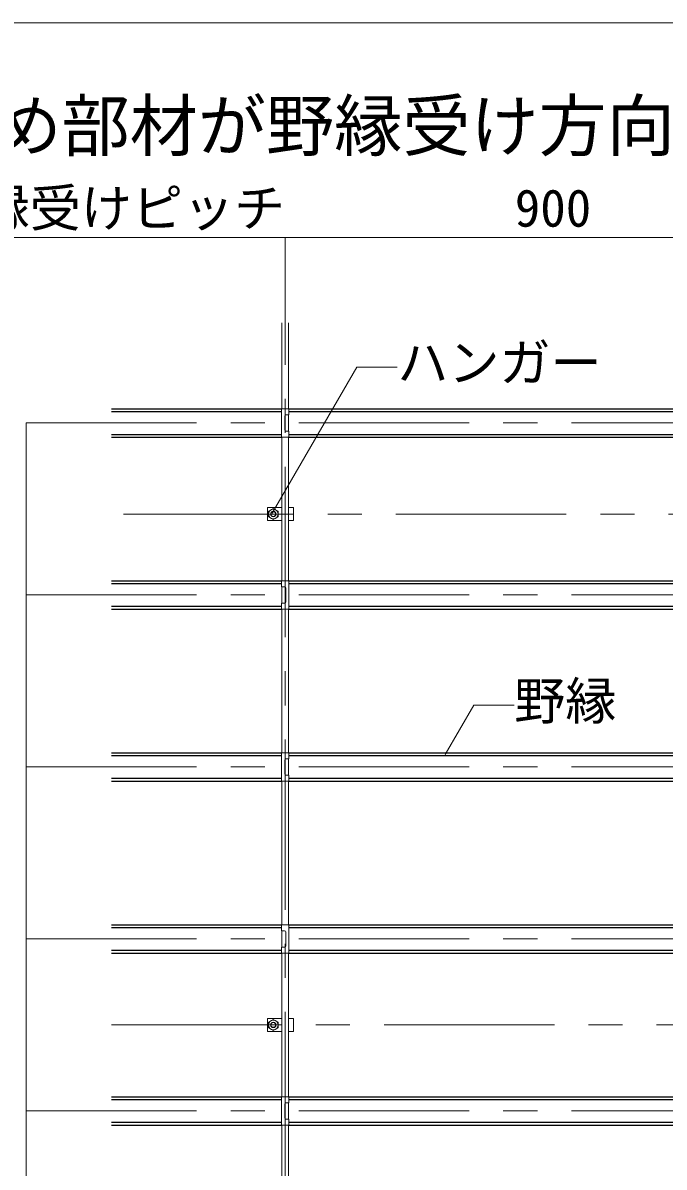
# Model space of a CAD drawing. Units: millimetres on the paper, enlarged 40 times, with parts at other scales. Extents: x -7800 to 7800, y -5387 to 5300.
# Drawn here: x 1400 to 2153, y 1492 to 2836 of the extents above; entities that cross this region are included whole.
import ezdxf
from ezdxf.enums import TextEntityAlignment as Align

# ---------------------------------------------------------------- set-up
doc = ezdxf.new("R2010")
doc.units = ezdxf.units.MM
doc.header["$LTSCALE"] = 40
doc.linetypes.add('CHAIN1', pattern=[8, 5, -1, 1, -1])
doc.linetypes.add('DASHED1', pattern=[1.8, 1.2, -0.6])
for name, color, linetype, lineweight in [('8-0_中心線', 4, 'CHAIN1', 9), ('8-1_吊り材', 7, 'Continuous', 18), ('8-2_野縁受け', 3, 'Continuous', 18), ('8-3_野縁', 2, 'Continuous', 25), ('8-5_寸法', 7, 'Continuous', 9), ('8-6_文字', 7, 'Continuous', 18), ('8-A_クリップ', 7, 'Continuous', 18), ('F-3_野縁', 3, 'Continuous', 18)]:
    doc.layers.add(name, color=color, linetype=linetype, lineweight=lineweight)
doc.styles.add('ＭＳ ゴシック', font='')
doc.styles.get('ＭＳ ゴシック').set_extended_font_data('MS Gothic')

msp = doc.modelspace()

# ---------------------------------------------------------------- linework, layer by layer
at = {"layer": '8-0_中心線'}
for p, q in [((1707.89, 834.37), (1707.89, 2583.7)), ((1403.89, 2366.04), (3097.89, 2366.04)), ((1517.89, 2259.04), (3211.89, 2259.04)), ((1403.89, 2164.04), (3097.89, 2164.04)), ((1403.89, 1962.04), (3097.89, 1962.04)), ((1403.89, 1760.04), (3097.89, 1760.04)), ((1503.89, 1659.04), (3211.89, 1659.04)), ((1403.89, 1558.04), (3097.89, 1558.04))]:
    msp.add_line(p, q, dxfattribs=at)
at = {"layer": '8-1_吊り材'}
for p, q in [((1687.23, 2251.37), (1687.23, 2266.7)), ((1687.23, 2266.7), (1703.89, 2266.7)), ((1699.56, 2255.77), (1699.56, 2262.31)), ((1717.76, 2266.7), (1711.89, 2266.7)), ((1717.76, 2251.37), (1717.76, 2266.7)), ((1703.89, 2251.37), (1687.23, 2251.37)), ((1688.23, 2255.77), (1693.89, 2252.49)), ((1693.89, 2252.49), (1699.56, 2255.77)), ((1711.89, 2251.37), (1717.76, 2251.37)), ((1687.23, 1651.37), (1687.23, 1666.7)), ((1687.23, 1666.7), (1703.89, 1666.7)), ((1717.76, 1666.7), (1711.89, 1666.7)), ((1717.76, 1651.37), (1717.76, 1666.7)), ((1688.23, 1655.77), (1693.89, 1652.49)), ((1693.89, 1652.49), (1699.56, 1655.77)), ((1699.56, 1655.77), (1699.56, 1662.31)), ((1703.89, 1651.37), (1687.23, 1651.37)), ((1711.89, 1651.37), (1717.76, 1651.37))]:
    msp.add_line(p, q, dxfattribs=at)
for points in [[(1688.23, 2255.77), (1688.23, 2262.31), (1693.89, 2265.58), (1699.56, 2262.31)], [(1688.23, 1655.77), (1688.23, 1662.31), (1693.89, 1665.58), (1699.56, 1662.31)]]:
    msp.add_lwpolyline(points, dxfattribs=at)
for centre, radius in [((1693.89, 2259.04), 5.67), ((1693.89, 2259.04), 3.18), ((1693.89, 1659.04), 5.67), ((1693.89, 1659.04), 3.18)]:
    msp.add_circle(centre, radius, dxfattribs=at)
at = {"layer": '8-1_吊り材', "linetype": 'DASHED1'}
for centre in [(1693.89, 2259.04), (1693.89, 1659.04)]:
    msp.add_circle(centre, 2.84, dxfattribs=at)
at = {"layer": '8-2_野縁受け'}
for p, q in [((1703.89, 2382.7), (1703.89, 2483.7)), ((1711.89, 2382.7), (1711.89, 2483.7)), ((1711.89, 2356.37), (1711.89, 2375.7)), ((1703.89, 2180.7), (1703.89, 2349.37)), ((1711.89, 2180.7), (1711.89, 2349.37)), ((1703.89, 2154.37), (1703.89, 2173.7)), ((1703.89, 1978.7), (1703.89, 2147.37)), ((1711.89, 1978.7), (1711.89, 2147.37)), ((1711.89, 1952.37), (1711.89, 1971.7)), ((1703.89, 1776.7), (1703.89, 1945.37)), ((1711.89, 1776.7), (1711.89, 1945.37)), ((1703.89, 1750.37), (1703.89, 1769.7)), ((1703.89, 1574.7), (1703.89, 1743.37)), ((1711.89, 1574.7), (1711.89, 1743.37)), ((1711.89, 1548.37), (1711.89, 1567.7)), ((1703.89, 1372.7), (1703.89, 1541.37)), ((1711.89, 1372.7), (1711.89, 1541.37))]:
    msp.add_line(p, q, dxfattribs=at)
at = {"layer": '8-3_野縁'}
for p, q in [((1503.89, 2382.7), (1703.63, 2382.7)), ((1503.89, 2379.37), (1703.63, 2379.37)), ((1712.16, 2382.7), (2303.63, 2382.7)), ((1712.16, 2379.37), (2303.63, 2379.37)), ((1503.89, 2352.7), (1703.63, 2352.7)), ((1712.16, 2352.7), (2303.63, 2352.7)), ((1503.89, 2349.37), (1703.63, 2349.37)), ((1712.16, 2349.37), (2303.63, 2349.37)), ((1503.89, 2180.7), (1703.63, 2180.7)), ((1503.89, 2177.37), (1703.63, 2177.37)), ((1712.16, 2180.7), (2303.63, 2180.7)), ((1712.16, 2177.37), (2303.63, 2177.37)), ((1503.89, 2150.7), (1703.63, 2150.7)), ((1712.16, 2150.7), (2303.63, 2150.7)), ((1503.89, 2147.37), (1703.63, 2147.37)), ((1712.16, 2147.37), (2303.63, 2147.37)), ((1503.89, 1978.7), (1703.63, 1978.7)), ((1712.16, 1978.7), (2303.63, 1978.7)), ((1503.89, 1975.37), (1703.63, 1975.37)), ((1712.16, 1975.37), (2303.63, 1975.37)), ((1503.89, 1948.7), (1703.63, 1948.7)), ((1712.16, 1948.7), (2303.63, 1948.7)), ((1503.89, 1945.37), (1703.63, 1945.37)), ((1712.16, 1945.37), (2303.63, 1945.37)), ((1503.89, 1776.7), (1703.63, 1776.7)), ((1712.16, 1776.7), (2303.63, 1776.7)), ((1503.89, 1773.37), (1703.63, 1773.37)), ((1712.16, 1773.37), (2303.63, 1773.37)), ((1503.89, 1746.7), (1703.63, 1746.7)), ((1503.89, 1743.37), (1703.63, 1743.37)), ((1712.16, 1746.7), (2303.63, 1746.7)), ((1712.16, 1743.37), (2303.63, 1743.37)), ((1503.89, 1574.7), (1703.63, 1574.7)), ((1712.16, 1574.7), (2303.63, 1574.7)), ((1503.89, 1571.37), (1703.63, 1571.37)), ((1712.16, 1571.37), (2303.63, 1571.37)), ((1503.89, 1544.7), (1703.63, 1544.7)), ((1503.89, 1541.37), (1703.63, 1541.37)), ((1712.16, 1544.7), (2303.63, 1544.7)), ((1712.16, 1541.37), (2303.63, 1541.37))]:
    msp.add_line(p, q, dxfattribs=at)
at = {"layer": '8-5_寸法', "color": 4}
for p, q in [((1287.89, 2583.7), (2307.89, 2583.7)), ((1403.89, 2164.04), (1403.89, 2366.04)), ((1403.89, 1962.04), (1403.89, 2164.04)), ((1403.89, 1760.04), (1403.89, 1962.04)), ((1403.89, 1558.04), (1403.89, 1760.04)), ((1403.89, 1356.04), (1403.89, 1558.04))]:
    msp.add_line(p, q, dxfattribs=at)
at = {"layer": '8-6_文字'}
for p, q in [((1791.84, 2431.77), (1692.74, 2260.12)), ((1791.84, 2431.77), (1839.36, 2431.77)), ((1929.15, 2034.43), (1895.82, 1976.7)), ((1929.15, 2034.43), (1976.67, 2034.43))]:
    msp.add_line(p, q, dxfattribs=at)
at = {"layer": '8-A_クリップ'}
for p, q in [((1703.63, 2382.7), (1703.63, 2349.37)), ((1703.63, 2382.7), (1712.16, 2382.7)), ((1712.16, 2382.7), (1712.16, 2375.7)), ((1707.29, 2374.37), (1707.29, 2357.7)), ((1708.63, 2375.7), (1712.16, 2375.7)), ((1708.63, 2356.37), (1712.16, 2356.37)), ((1712.16, 2147.37), (1712.16, 2180.7)), ((1707.16, 2173.7), (1703.63, 2173.7)), ((1708.49, 2155.7), (1708.49, 2172.37)), ((1703.63, 2147.37), (1703.63, 2154.37)), ((1707.16, 2154.37), (1703.63, 2154.37)), ((1712.16, 2147.37), (1703.63, 2147.37)), ((1703.63, 1978.7), (1703.63, 1945.37)), ((1703.63, 1978.7), (1712.16, 1978.7)), ((1712.16, 1978.7), (1712.16, 1971.7)), ((1707.29, 1970.37), (1707.29, 1953.7)), ((1708.63, 1971.7), (1712.16, 1971.7)), ((1708.63, 1952.37), (1712.16, 1952.37)), ((1712.16, 1743.37), (1712.16, 1776.7)), ((1707.16, 1769.7), (1703.63, 1769.7)), ((1708.49, 1751.7), (1708.49, 1768.37)), ((1703.63, 1743.37), (1703.63, 1750.37)), ((1707.16, 1750.37), (1703.63, 1750.37)), ((1712.16, 1743.37), (1703.63, 1743.37)), ((1703.63, 1574.7), (1703.63, 1541.37)), ((1703.63, 1574.7), (1712.16, 1574.7)), ((1712.16, 1574.7), (1712.16, 1567.7)), ((1707.29, 1566.37), (1707.29, 1549.7)), ((1708.63, 1567.7), (1712.16, 1567.7)), ((1708.63, 1548.37), (1712.16, 1548.37))]:
    msp.add_line(p, q, dxfattribs=at)
for points in [[(1703.63, 2349.37), (1712.16, 2349.37), (1712.16, 2356.37)], [(1712.16, 2180.7), (1703.63, 2180.7), (1703.63, 2173.7)], [(1703.63, 1945.37), (1712.16, 1945.37), (1712.16, 1952.37)], [(1712.16, 1776.7), (1703.63, 1776.7), (1703.63, 1769.7)], [(1703.63, 1541.37), (1712.16, 1541.37), (1712.16, 1548.37)]]:
    msp.add_lwpolyline(points, dxfattribs=at)
for centre, start, end in [((1708.63, 2374.37), 90, 180), ((1708.63, 2357.7), 180, 270), ((1707.16, 2172.37), 0, 90), ((1707.16, 2155.7), 270, 0), ((1708.63, 1970.37), 90, 180), ((1708.63, 1953.7), 180, 270), ((1707.16, 1768.37), 0, 90), ((1707.16, 1751.7), 270, 0), ((1708.63, 1566.37), 90, 180), ((1708.63, 1549.7), 180, 270)]:
    msp.add_arc(centre, 1.33, start, end, dxfattribs=at)
at = {"layer": 'F-3_野縁'}
msp.add_line((80, 2835.94), (7640, 2835.94), dxfattribs=at)

# ---------------------------------------------------------------- texts
at = {"layer": '8-5_寸法', "style": 'ＭＳ ゴシック'}
for s, p in [('野縁受けピッチ', (1287.89, 2583.37)), ('900', (1977.39, 2583.37))]:
    msp.add_text(s, height=43.99, dxfattribs=at).set_placement(p, align=Align.BOTTOM_LEFT)
at = {"layer": '8-6_文字', "color": 3, "style": 'ＭＳ ゴシック'}
msp.add_text('○斜め部材が野縁受け方向に配置される場合', height=58.65, dxfattribs=at).set_placement((1205.33, 2668.25), align=Align.BOTTOM_LEFT)
at = {"layer": '8-6_文字', "style": 'ＭＳ ゴシック'}
for s, p in [('ハンガー', (1839.36, 2401.77)), ('野縁', (1976.67, 2004.43))]:
    msp.add_text(s, height=43.99, dxfattribs=at).set_placement(p, align=Align.BOTTOM_LEFT)

doc.saveas('drawing.dxf')
